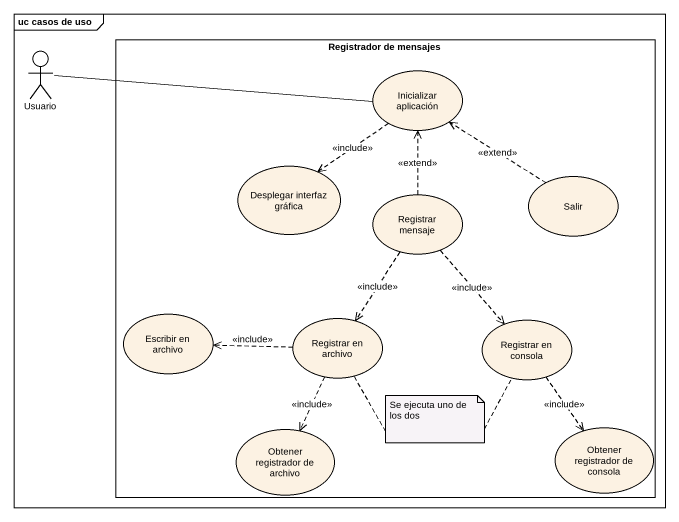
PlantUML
@startuml
mainframe uc casos de uso
actor Usuario
rectangle "Registrador de mensajes" as Registrador_de_mensajes {
  usecase "Inicializar aplicación" as Inicializar_aplicación
  usecase "Desplegar interfaz gráfica" as Desplegar_interfaz_gráfica
  usecase Salir
  usecase "Registrar mensaje" as Registrar_mensaje
  usecase "Escribir en archivo" as Escribir_en_archivo
  usecase "Registrar en archivo" as Registrar_en_archivo
  usecase "Registrar en consola" as Registrar_en_consola
  usecase "Obtener registrador de archivo" as Obtener_registrador_de
  usecase "Obtener registrador de consola" as Obtener_registrador_de_2
}
Usuario -right- Inicializar_aplicación
Inicializar_aplicación ..> Desplegar_interfaz_gráfica : <<include>>
Salir .up.> Inicializar_aplicación : <<extend>>
Registrar_mensaje .up.> Inicializar_aplicación : <<extend>>
Registrar_mensaje ..> Registrar_en_archivo : <<include>>
Registrar_mensaje ..> Registrar_en_consola : <<include>>
Registrar_en_archivo .left.> Escribir_en_archivo : <<include>>
Registrar_en_archivo ..> Obtener_registrador_de : <<include>>
Registrar_en_consola ..> Obtener_registrador_de_2 : <<include>>
note as N1
  Se ejecuta uno de los dos
end note
N1 .. Registrar_en_consola
N1 .. Registrar_en_archivo
@enduml
